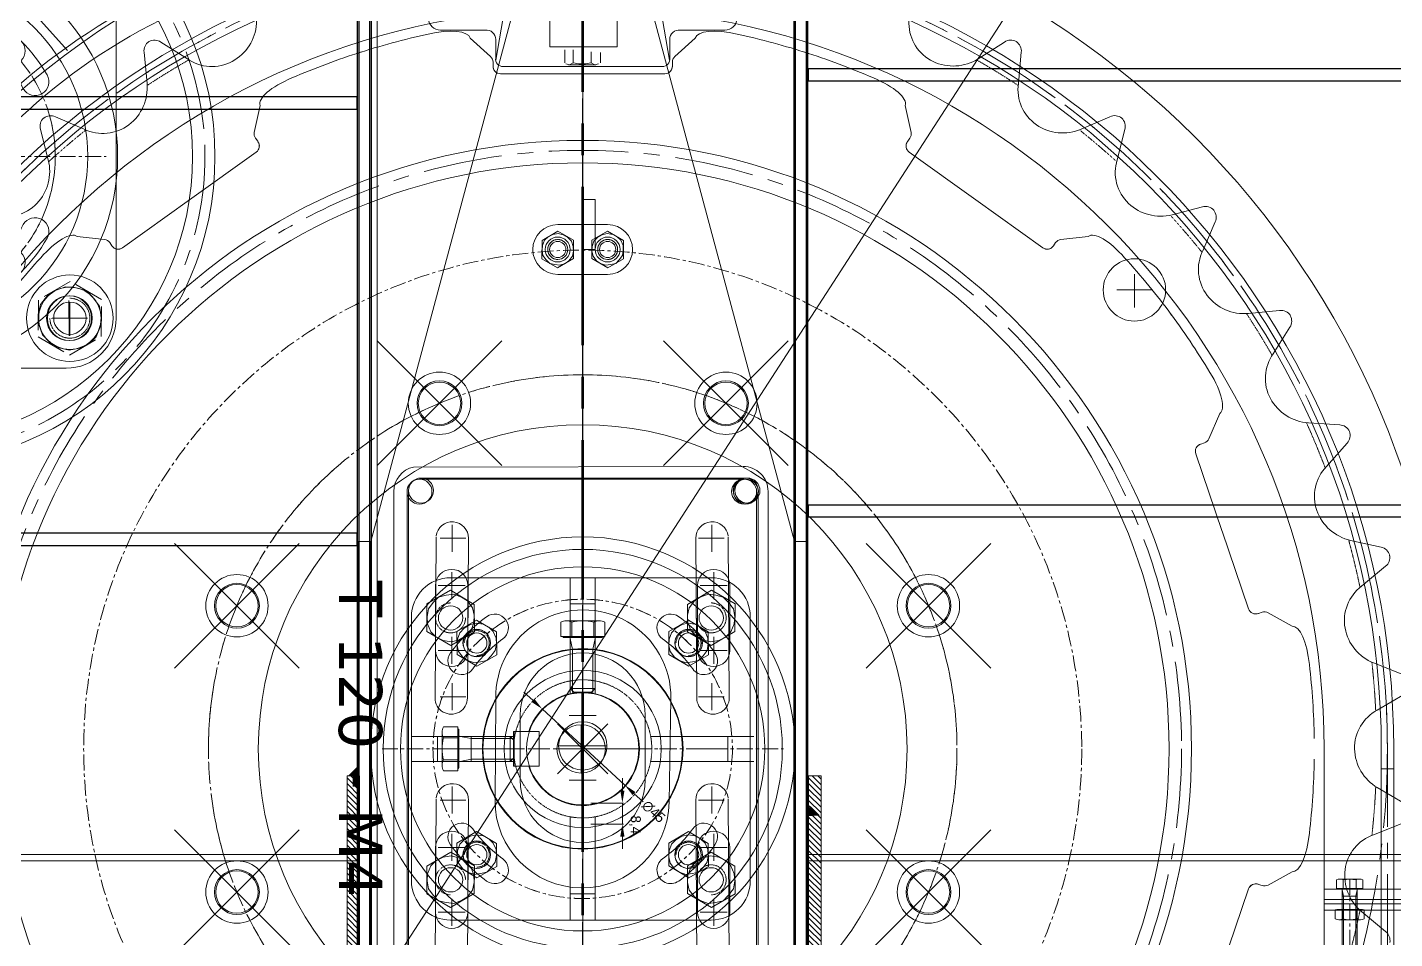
# Model space of a CAD drawing. Extents: x -3873 to 164127, y 7129 to 96529.
# Drawn here: x 83828 to 84376, y 63322 to 63687 of the extents above; entities that cross this region are included whole.
import ezdxf

# ---------------------------------------------------------------- set-up
doc = ezdxf.new("R2010")
doc.units = 0
doc.header["$PDMODE"] = 35
doc.header["$PDSIZE"] = 25
for name, pattern in [('ACAD_ISO02W100', [15, 12, -3]), ('CENTER', [50.8, 31.75, -6.35, 6.35, -6.35]), ('CENTRE', [50.8, 31.75, -6.35, 6.35, -6.35]), ('DASHED', [0.2068, 0.1655, -0.0413])]:
    doc.linetypes.add(name, pattern=pattern)
doc.layers.get('0').update_dxf_attribs({"linetype": 'CONTINUOUS'})
doc.layers.get('Defpoints').update_dxf_attribs({"linetype": 'CONTINUOUS'})
doc.layers.add('AM_5', color=3, linetype='CONTINUOUS', lineweight=25)
doc.layers.add('LAYOUT Kromeka', color=1, linetype='CONTINUOUS', lineweight=5)
doc.dimstyles.new('ISO-25$0', dxfattribs={"dimtxt": 2.498, "dimasz": 2.5, "dimexe": 1.25, "dimexo": 0.625, "dimtad": 1, "dimdec": 1, "dimtxsty": 'Standard', "dimcen": 2.5, "dimclrd": 252, "dimclre": 252, "dimclrt": 1, "dimadec": 0, "dimazin": 0, "dimtfac": 1, "dimtmove": 2, "dimatfit": 3, "dimfxl": 0, "dimarcsym": 0})
doc.dimstyles.new('ISO-25$3', dxfattribs={"dimtxt": 2.498, "dimasz": 2.5, "dimexe": 1.25, "dimexo": 0.625, "dimtad": 1, "dimdec": 1, "dimtxsty": 'Standard', "dimcen": 2.5, "dimclrd": 252, "dimclre": 252, "dimclrt": 1, "dimadec": 0, "dimazin": 0, "dimtfac": 1, "dimtmove": 2, "dimatfit": 3, "dimfxl": 0, "dimarcsym": 0})

# ---------------------------------------------------------------- blocks, each defined once
blk = doc.blocks.new('makara ust flansi-ust')
at = {"linetype": 'CENTRE', "ltscale": 0.2}
for p, q in [((0, -80.42), (0, 80.42)), ((80.42, 0), (-80.42, 0)), ((-58.14, 0), (58.13, 0))]:
    blk.add_line(p, q, dxfattribs=at)
at = {"linetype": 'Continuous', "ltscale": 0.2}
blk.add_lwpolyline([(-7.01, -21.59), (-7.01, -27.7), (6.99, -27.7), (6.99, -21.6)], dxfattribs=at)
for radius in [85, 73.01, 40]:
    blk.add_circle((0, 0), radius, dxfattribs=at)
at = {"linetype": 'CENTRE', "ltscale": 0.2}
blk.add_circle((0, 0), 60, dxfattribs=at)
for centre in [(-42.43, 42.43), (42.43, 42.43), (-42.43, -42.43), (42.43, -42.43)]:
    blk.add_circle(centre, 5.5)
at = {"linetype": 'Continuous', "ltscale": 0.2}
blk.add_arc((0, 0), 22.7, 287.9445, 252.0223, dxfattribs=at)
blk = doc.blocks.new('disli-M4-T60-ust')
at = {"linetype": 'Continuous', "ltscale": 0.2}
for p, q in [((-10.04, 10.04), (10.04, -10.04)), ((-10.04, -10.04), (10.04, 10.04))]:
    blk.add_line(p, q, dxfattribs=at)
for radius in [124, 115, 40.21]:
    blk.add_circle((0, 0), radius, dxfattribs=at)
at = {"linetype": 'CENTER'}
blk.add_circle((0, 0), 120, dxfattribs=at)
at = {"linetype": 'CENTRE'}
blk.add_circle((0, 0), 60, dxfattribs=at)
at = {"linetype": 'Continuous', "ltscale": 0.2}
for centre, radius, start, end in [((0, 0), 65.5, 120, 150), ((-30, 51.96), 5.5, 300, 120), ((30, 51.96), 5.5, 60, 240), ((0, 0), 65.5, 30, 60), ((0, 0), 54.5, 120, 150), ((0, 0), 54.5, 30, 60), ((-51.96, 30), 5.5, 150, 330), ((51.96, 30), 5.5, 210, 30), ((-51.96, -30), 5.5, 30, 210), ((0, 0), 54.5, 210, 240), ((0, 0), 54.5, 300, 330), ((51.96, -30), 5.5, 330, 150), ((0, 0), 65.5, 210, 240), ((0, 0), 65.5, 300, 330), ((-30, -51.96), 5.5, 240, 60), ((30, -51.96), 5.5, 120, 300)]:
    blk.add_arc(centre, radius, start, end, dxfattribs=at)
at = {"attachment_point": 1}
for s, insert, char_height in [('{\\fVerdana|b0|i0|c162|p34;hatve 12.566 mm}', (-18.05, -84.39), 3.0359), ('{\\fVerdana|b0|i0|c162|p34;dis ustu= 4 mm  dis dibi = 5 mm}', (-38.94, -89.95), 3.0359), ('{\\fVerdana|b0|i0|c162|p34; modul   M 4}', (-13.9, -95.03), 3.0359), ('{\\fVerdana|b0|i0|c162|p34;T 60 DIS CAP 240- 120}', (-36.17, -99.49), 4.2506)]:
    blk.add_mtext(s, dxfattribs=dict(at, insert=insert, char_height=char_height))
blk = doc.blocks.new('M16-ust')
at = {"linetype": 'ACAD_ISO02W100', "lineweight": 5}
for points in [[(-7.29, 12.59), (7.47, 12.74), (14.76, 0.1), (7.26, -12.6), (-7.48, -12.75), (-14.78, -0.11)], [(11.15, 6.47), (8.18, 9.28), (4.81, 11.83), (0.5, 12.55), (-3.24, 12.34), (-7.42, 10.57), (-10.26, 7.62), (-12.04, 4.03), (-12.79, -0.31), (-11.83, -4.28), (-9.63, -8.1), (-6.66, -10.94), (-2.53, -12.44), (1.47, -12.7), (5.45, -11.73), (9.08, -8.98), (11.12, -5.83), (12.63, -1.72), (12.14, 2.43)]]:
    blk.add_lwpolyline(points, close=True, dxfattribs=at)
at = {"ltscale": 0.5}
blk.add_circle((0, 0), 6.49, dxfattribs=at)
at = {"linetype": 'DASHED', "ltscale": 0.2}
blk.add_arc((0, 0), 8, 0, 270, dxfattribs=at)
blk = doc.blocks.new('disli-ara-takim-ust')
at = {"linetype": 'Continuous', "ltscale": 0.2}
for p, q in [((320, 157.23, 36.52), (320.09, 143.82, 36.52)), ((327.08, 150.91, 36.52), (313, 150.81, 36.52))]:
    blk.add_line(p, q, dxfattribs=at)
at = {"linetype": 'Continuous', "ltscale": 0.2, "elevation": 36.52}
blk.add_lwpolyline([(340.09, 17.34), (340.09, 149.74, 0.414214), (320.09, 169.74), (135.23, 169.74)], format="xyb", dxfattribs=at)
at = {"linetype": 'Continuous', "ltscale": 0.2}
for centre, radius in [((320.04, 151.2, 36.52), 17.35), ((320.04, 151.2, 36.52), 9), ((320.04, 150.86, 36.52), 9)]:
    blk.add_circle(centre, radius, dxfattribs=at)
at = {"linetype": 'Continuous'}
blk.add_blockref('disli-M4-T60-ust', (255.23, 85.35, 36.52), dxfattribs=at)
at = {"linetype": 'Continuous', "ltscale": 0.2}
blk.add_blockref('makara ust flansi-ust', (255.23, 85.35, 36.52), dxfattribs=at)
at = {"linetype": 'Continuous', "ltscale": 0.2, "xscale": -1}
blk.add_blockref('M16-ust', (320.04, 151.2, 36.52), dxfattribs=at)
blk = doc.blocks.new('kilavuz-sorting-ust')
at = {"lineweight": 9}
blk.add_lwpolyline([(197.08, -376.3), (242.56, -335.32)], dxfattribs=at)
at = {"linetype": 'Continuous'}
for centre, radius, start, end in [((-4.79, -520.94), 249.59, 17.5232, 87.9393), ((-4.85, -520.95), 239.66, 17.6126, 88.1679)]:
    blk.add_arc(centre, radius, start, end, dxfattribs=at)
blk = doc.blocks.new('ALT-profili-ust')
at = {"linetype": 'Continuous', "ltscale": 0.2}
for p, q in [((902, 9.45), (902, -9.96)), ((892.29, -0.25), (911.7, -0.25))]:
    blk.add_line(p, q, dxfattribs=at)
at = {"linetype": 'CENTRE', "ltscale": 2}
blk.add_line((-847.37, 0), (1061.83, 0), dxfattribs=at)
at = {"lineweight": 25}
for points in [[(-847.37, 90), (-847.37, 84.95), (1061.83, 84.95), (1061.83, 90)], [(-847.37, -84.95), (-847.37, -90), (1061.83, -90), (1061.83, -84.95)]]:
    blk.add_lwpolyline(points, close=True, dxfattribs=at)
at = {"linetype": 'Continuous', "ltscale": 0.2}
blk.add_lwpolyline([(793.85, -65.05), (793.85, 65.05, -0.414214), (798.85, 70.05), (1003.64, 70.05, -0.414214), (1008.64, 65.05), (1008.64, -65.05, -0.414214), (1003.64, -70.05), (798.85, -70.05, -0.414214), (793.85, -65.05)], format="xyb", dxfattribs=at)
for centre, radius in [((798.85, 65.77), 5), ((798.85, 65.05), 5), ((902, -0.25), 9.7), ((798.85, -65.05), 5)]:
    blk.add_circle(centre, radius, dxfattribs=at)
blk = doc.blocks.new('UST-profili-ust')
at = {"ltscale": 0.2}
h = blk.add_hatch(dxfattribs=at)
h.set_pattern_fill('ANSI31', color=256, scale=0.5, style=0)
h.set_pattern_definition([(45, (-11788.5476, -3987.8576), (-1.12253202, 1.12253202), [])])
h.paths.add_polyline_path([(912.84, 90.28), (1136.01, 90.28), (1136.01, 95.28), (912.84, 95.28)])
h = blk.add_hatch(dxfattribs=at)
h.set_pattern_fill('ANSI31', color=256, scale=0.5, style=0)
h.set_pattern_definition([(45, (-11788.5476, -4172.7827), (-1.12253202, 1.12253202), [])])
h.paths.add_polyline_path([(912.84, -94.65), (1136.01, -94.65), (1136.01, -89.65), (912.84, -89.65)])
at = {"linetype": 'Continuous', "ltscale": 0.2}
for p, q in [((900.8, 9.45), (900.8, -9.96)), ((891.09, -0.25), (910.5, -0.25))]:
    blk.add_line(p, q, dxfattribs=at)
at = {"linetype": 'CENTRE', "ltscale": 2}
blk.add_line((-847.37, 0), (1061.83, 0), dxfattribs=at)
at = {"linetype": 'Continuous', "ltscale": 0.2}
for points in [[(912.84, 90.28), (1136.01, 90.28), (1136.01, 95.28), (912.84, 95.28), (912.84, 90.28)], [(912.84, -94.65), (1136.01, -94.65), (1136.01, -89.65), (912.84, -89.65), (912.84, -94.65)]]:
    blk.add_lwpolyline(points, dxfattribs=at)
at = {"linetype": 'Continuous', "ltscale": 0.2, "elevation": -36.52}
blk.add_lwpolyline([(928.96, 90.36, 0, 6, 0), (926.59, 92.69, 0, 0, 0)], format="xyseb", dxfattribs=at)
at = {"lineweight": 25}
for points in [[(-847.37, 90), (-847.37, 84.95), (1061.83, 84.95), (1061.83, 90)], [(-847.37, -84.95), (-847.37, -90), (1061.83, -90), (1061.83, -84.95)]]:
    blk.add_lwpolyline(points, close=True, dxfattribs=at)
at = {"linetype": 'Continuous', "ltscale": 0.2}
for points, format in [([(793.4, -65.05), (793.4, 65.05, -0.414214), (798.4, 70.05), (1003.19, 70.05, -0.414214), (1008.19, 65.05), (1008.19, -65.05, -0.414214), (1003.19, -70.05), (798.4, -70.05, -0.414214), (793.4, -65.05)], "xyb"), ([(912.84, -89.64, 0, 6, 0), (910.46, -91.97, 0, 0, 0)], "xyseb")]:
    blk.add_lwpolyline(points, format=format, dxfattribs=at)
for centre, radius in [((798.4, 65.77), 5), ((798.4, 65.05), 5), ((900.8, -0.25), 9.7), ((798.4, -65.05), 5)]:
    blk.add_circle(centre, radius, dxfattribs=at)
blk = doc.blocks.new('mil-plakasi-ust')
at = {"linetype": 'Continuous', "ltscale": 0.2}
for p, q in [((-83.74, 14.31), (-83.74, 3.99)), ((-20.19, 14.31), (-20.19, 3.99)), ((21.26, 14.31), (21.26, 3.99)), ((84.81, 14.31), (84.81, 3.99)), ((-89.15, 9.4), (-78.32, 9.4)), ((-14.77, 9.4), (-25.61, 9.4)), ((15.85, 9.4), (26.68, 9.4)), ((90.23, 9.4), (79.39, 9.4)), ((-83.74, -99.57), (-83.74, -89.25)), ((-20.19, -99.57), (-20.19, -89.25)), ((21.26, -99.57), (21.26, -89.25)), ((84.81, -99.57), (84.81, -89.25)), ((-89.15, -94.67), (-78.32, -94.67)), ((-14.77, -94.67), (-25.61, -94.67)), ((15.85, -94.67), (26.68, -94.67)), ((90.23, -94.67), (79.39, -94.67))]:
    blk.add_line(p, q, dxfattribs=at)
for points in [[(-112.28, -110.2), (-112.5, 21.9, -0.415064), (-102.5, 31.9), (102.5, 31.9, -0.414213), (112.5, 21.9), (112.5, -108.1, -0.414214), (102.5, -118.1), (-102.5, -118.1, -0.353297)], [(-19.28, -77.27), (21.37, -77.54, 0.995491), (22.13, -7.73), (-19.36, -7.07, 1.016602)]]:
    blk.add_lwpolyline(points, format="xyb", close=True, dxfattribs=at)
for points in [[(-84.23, 15.9), (-19.7, 16.32, -1.00655), (-19.7, 3.33), (-83.74, 2.91, -0.939395), (-84.64, 15.89, -1.14101)], [(20.77, 15.9), (85.3, 16.32, -1.00655), (85.3, 3.33), (21.26, 2.91, -0.939395), (20.36, 15.89, -1.14101)], [(-84.23, -101.17), (-19.7, -101.59, 1.00655), (-19.7, -88.59), (-83.74, -88.17, 0.939395), (-84.64, -101.15, 1.14101)], [(20.77, -101.17), (85.3, -101.59, 1.00655), (85.3, -88.59), (21.26, -88.17, 0.939395), (20.36, -101.15, 1.14101)]]:
    blk.add_lwpolyline(points, format="xyb", dxfattribs=at)
blk = doc.blocks.new('sase-ust')
at = {"linetype": 'Continuous', "ltscale": 0.2}
for p, q in [((619.56, 214.57, 36.52), (619.56, 228.63, 36.52)), ((613.19, 221.59, 36.52), (626.6, 221.59, 36.52)), ((630.91, -198.04, 36.52), (630.91, -212.11, 36.52)), ((624.54, -205.07, 36.52), (637.95, -205.07, 36.52))]:
    blk.add_line(p, q, dxfattribs=at)
at = {"linetype": 'CENTRE', "ltscale": 2}
blk.add_line((-955.77, 0.42), (963.44, 0.42), dxfattribs=at)
at = {"lineweight": 25, "elevation": 36.52}
for points in [[(530.75, 521.74), (535.8, 521.74), (535.8, 90.92), (530.75, 90.92)], [(705.69, 521.74), (710.75, 521.74), (710.75, 90.92), (705.69, 90.92)]]:
    blk.add_lwpolyline(points, close=True, dxfattribs=at)
at = {"lineweight": 25}
for points in [[(542.09, -520.71), (547.15, -520.71), (547.15, -89.89), (542.09, -89.89)], [(717.04, -520.71), (722.09, -520.71), (722.09, -89.89), (717.04, -89.89)]]:
    blk.add_lwpolyline(points, close=True, dxfattribs=at)
at = {"linetype": 'Continuous', "ltscale": 0.2}
for centre in [(619.56, 221.59, 36.52), (630.91, -205.07, 36.52)]:
    blk.add_circle(centre, 12.5, dxfattribs=at)
at = {"linetype": 'Continuous'}
for name, p in [('UST-profili-ust', (-98.39, 0.72)), ('ALT-profili-ust', (-98.39, 0.11)), ('mil-plakasi-ust', (802.86, 42.86))]:
    blk.add_blockref(name, p, dxfattribs=at)
blk = doc.blocks.new('*D381')
at = {"color": 252, "linetype": 'Continuous', "lineweight": -2, "ltscale": 0.2, "transparency": 16777216}
for p, q in [((922.99, 3.67), (922.99, 16.77)), ((931.39, 3.67), (931.39, 16.77)), ((917.99, 16.27), (912.99, 16.27)), ((922.99, 16.27), (931.39, 16.27)), ((936.39, 16.27), (941.39, 16.27))]:
    blk.add_line(p, q, dxfattribs=at)
at = {"color": 252, "linetype": 'Continuous', "ltscale": 0.2, "transparency": 16777216}
for points in [[(917.99, 17.1), (917.99, 15.44), (922.99, 16.27)], [(936.39, 17.1), (936.39, 15.44), (931.39, 16.27)]]:
    blk.add_solid(points, dxfattribs=at)
at = {"layer": 'Defpoints', "color": 0, "linetype": 'Continuous', "ltscale": 0.2, "transparency": 16777216}
for p in [(931.39, 16.27), (922.99, 0.67), (931.39, 0.67)]:
    blk.add_point(p, dxfattribs=at)
at = {"color": 1, "linetype": 'Continuous', "ltscale": 0.2, "transparency": 16777216, "insert": (931.69, 21.27), "char_height": 4, "attachment_point": 5}
blk.add_mtext('8,4', dxfattribs=at)
blk = doc.blocks.new('*D382')
at = {"color": 252, "linetype": 'Continuous', "lineweight": -2, "ltscale": 0.2, "transparency": 16777216}
for p, q in [((922.54, 24.56), (919.15, 20.88)), ((885.23, -15.86), (915.75, 17.21)), ((881.84, -19.53), (878.45, -23.21))]:
    blk.add_line(p, q, dxfattribs=at)
at = {"color": 252, "linetype": 'Continuous', "ltscale": 0.2, "transparency": 16777216}
for points in [[(918.53, 21.45), (919.76, 20.32), (915.75, 17.21)], [(881.23, -18.97), (882.46, -20.1), (885.23, -15.86)]]:
    blk.add_solid(points, dxfattribs=at)
at = {"layer": 'Defpoints', "color": 0, "linetype": 'Continuous', "ltscale": 0.2, "transparency": 16777216}
for p in [(915.75, 17.21), (885.23, -15.86)]:
    blk.add_point(p, dxfattribs=at)
at = {"color": 1, "linetype": 'Continuous', "ltscale": 0.2, "transparency": 16777216, "insert": (926.41, 28.76), "char_height": 4, "attachment_point": 5, "rotation": 47.2948}
blk.add_mtext('∅45', dxfattribs=at)
blk = doc.blocks.new('*D379')
at = {"layer": 'AM_5', "color": 252, "lineweight": -2, "transparency": 16777216}
for p, q in [((580.88, 186.92), (585.08, 184.2)), ((1148.71, -180.14), (589.28, 181.49)), ((1152.91, -182.86), (1157.11, -185.57))]:
    blk.add_line(p, q, dxfattribs=at)
at = {"layer": 'AM_5', "color": 252, "transparency": 16777216}
for points in [[(585.53, 184.9), (584.63, 183.5), (589.28, 181.49)], [(1153.36, -182.16), (1152.46, -183.56), (1148.71, -180.14)]]:
    blk.add_solid(points, dxfattribs=at)
at = {"layer": 'Defpoints', "color": 0, "transparency": 16777216}
for p in [(589.28, 181.49), (1148.71, -180.14)]:
    blk.add_point(p, dxfattribs=at)
at = {"layer": 'AM_5', "color": 1, "transparency": 16777216, "insert": (572.92, 192.06), "char_height": 4, "attachment_point": 5, "rotation": 327.1204}
blk.add_mtext('∅666,1', dxfattribs=at)
blk = doc.blocks.new('kare yatak-ust')
for p, q in [((-5, 68.64), (-5, 27.25)), ((5, 68.64), (5, 27.25)), ((-68.64, 5), (-27.25, 5)), ((68.64, 5), (27.25, 5)), ((-68.64, -5), (-27.25, -5)), ((68.64, -5), (27.25, -5)), ((-5, -68.64), (-5, -27.25)), ((5, -68.64), (5, -27.25))]:
    blk.add_line(p, q)
at = {"linetype": 'CENTRE'}
for p, q in [((-0.01, -58.14), (-0.01, 58.14)), ((-58.14, 0), (58.13, 0))]:
    blk.add_line(p, q, dxfattribs=at)
at = {"ltscale": 0.5}
blk.add_lwpolyline([(52.93, 67.18), (-52.94, 67.18, 0.414214), (-68.64, 51.48), (-68.64, -52.94, 0.414214), (-52.94, -68.64), (52.93, -68.64, 0.414214), (68.63, -52.94), (68.63, 51.48, 0.414214)], format="xyb", close=True, dxfattribs=at)
at = {"linetype": 'ACAD_ISO02W100', "lineweight": 5}
for points in [[(-47.06, 60.94), (-58.12, 61.06), (-63.6, 51.58), (-57.96, 42.05), (-46.91, 41.95), (-41.44, 51.43)], [(-60.88, 56.36), (-58.66, 58.47), (-56.13, 60.38), (-52.9, 60.91), (-50.09, 60.76), (-46.96, 59.43), (-44.83, 57.22), (-43.49, 54.53), (-42.93, 51.27), (-43.65, 48.29), (-45.3, 45.43), (-47.53, 43.3), (-50.62, 42.17), (-53.62, 41.98), (-56.61, 42.71), (-59.33, 44.77), (-60.86, 47.13), (-62, 50.22), (-61.62, 53.33)], [(47.04, 60.94), (58.11, 61.06), (63.58, 51.58), (57.95, 42.05), (46.9, 41.95), (41.43, 51.43)], [(60.87, 56.36), (58.64, 58.47), (56.12, 60.38), (52.89, 60.91), (50.08, 60.76), (46.94, 59.43), (44.81, 57.22), (43.48, 54.53), (42.92, 51.27), (43.64, 48.29), (45.29, 45.43), (47.52, 43.3), (50.61, 42.17), (53.61, 41.98), (56.6, 42.71), (59.32, 44.77), (60.85, 47.13), (61.98, 50.22), (61.61, 53.33)], [(-47.06, -62.4), (-58.12, -62.52), (-63.6, -53.04), (-57.96, -43.51), (-46.91, -43.4), (-41.44, -52.88)], [(-60.88, -57.82), (-58.66, -59.92), (-56.13, -61.84), (-52.9, -62.37), (-50.09, -62.22), (-46.96, -60.89), (-44.83, -58.68), (-43.49, -55.98), (-42.93, -52.73), (-43.65, -49.75), (-45.3, -46.89), (-47.53, -44.76), (-50.62, -43.63), (-53.62, -43.44), (-56.61, -44.17), (-59.33, -46.23), (-60.86, -48.59), (-62, -51.67), (-61.62, -54.78)], [(47.04, -62.4), (58.11, -62.52), (63.58, -53.04), (57.95, -43.51), (46.9, -43.4), (41.43, -52.88)], [(60.87, -57.82), (58.64, -59.92), (56.12, -61.84), (52.89, -62.37), (50.08, -62.22), (46.94, -60.89), (44.81, -58.68), (43.48, -55.98), (42.92, -52.73), (43.64, -49.75), (45.29, -46.89), (47.52, -44.76), (50.61, -43.63), (53.61, -43.44), (56.6, -44.17), (59.32, -46.23), (60.85, -48.59), (61.98, -51.67), (61.61, -54.78)]]:
    blk.add_lwpolyline(points, close=True, dxfattribs=at)
at = {"ltscale": 0.5}
for points in [[(5, 58.14), (-5, 58.14)], [(-58.14, 5), (-58.14, -5)], [(58.14, -5), (58.14, 5)], [(-5, -58.14), (5, -58.14)]]:
    blk.add_lwpolyline(points, dxfattribs=at)
for centre, radius in [((-52.52, 51.5), 4.87), ((52.51, 51.5), 4.87), ((0, 0), 31.5), ((0, 0), 22.5), ((-52.52, -52.96), 4.87), ((52.51, -52.96), 4.87)]:
    blk.add_circle(centre, radius, dxfattribs=at)
at = {"linetype": 'DASHED', "ltscale": 0.5}
blk.add_circle((0, 0), 27.7, dxfattribs=at)
at = {"linetype": 'DASHED', "ltscale": 0.2}
for centre, start, end in [((-52.52, 51.5), 270, 180), ((52.51, 51.5), 0, 270), ((-52.52, -52.96), 180, 90), ((52.51, -52.96), 90, 0)]:
    blk.add_arc(centre, 6, start, end, dxfattribs=at)
blk = doc.blocks.new('M16x35')
for p, q in [((-14.01, 35.53), (-14.01, 44.69)), ((-10.51, 45.62), (10.51, 45.62)), ((-7.01, 35.53), (-7.01, 44.69)), ((-7.01, 44.69), (-7.01, 35.53)), ((7.01, 35.53), (7.01, 44.69)), ((7.01, 44.69), (7.01, 35.53)), ((14.01, 44.69), (14.01, 35.53)), ((14.01, 35.53), (-14.01, 35.53)), ((12.13, 35), (-12.13, 35)), ((14.01, 35.53), (12.67, 35.53)), ((-7.97, 34.2), (-6.54, 27.23)), ((-7.97, 34.2), (-6.54, 27.23)), ((-7.97, 34.2), (-7.97, 7.01)), ((7.97, 27.23), (-7.97, 27.23)), ((-6.54, 27.23), (-6.54, 7.01)), ((-6.54, 27.23), (-6.54, 6.21)), ((7.97, 34.2), (6.54, 27.23)), ((7.97, 34.2), (6.54, 27.23)), ((6.54, 27.23), (6.54, 7.01)), ((6.54, 27.23), (6.54, 6.21)), ((7.97, 34.2), (7.97, 7.01)), ((-7.97, 6.21), (-7.97, 2.32)), ((-7.97, 2.32), (-7.97, 6.21)), ((-5.64, 0), (-7.97, 2.32)), ((-7.97, 2.32), (7.97, 2.32)), ((-6.54, 6.21), (-6.54, 0.9)), ((5.64, 0), (-5.64, 0)), ((7.97, 2.32), (5.64, 0)), ((6.54, 6.21), (6.54, 0.9)), ((7.97, 6.21), (7.97, 2.32))]:
    blk.add_line(p, q)
at = {"linetype": 'CENTRE', "ltscale": 0.2}
blk.add_line((0, 45.62), (0, 0), dxfattribs=at)
for centre, radius, start, end in [((-10.51, 38.62), 7.01, 60.00024, 119.99976), ((0, 19.01), 26.62, 74.73868, 105.26132), ((10.51, 38.62), 7.01, 60.00024, 119.99976), ((-12.13, 35.53), 0.531, 179.99828, 270.00601), ((-8.77, 34.2), 0.797, 0.00172, 89.99828), ((8.77, 34.2), 0.797, 90.00172, 179.99828), ((12.13, 35.53), 0.531, 270.02579, 359.97564)]:
    blk.add_arc(centre, radius, start, end)
at = {"flags": 9}
blk.add_attdef('COPYRIGHT', (0, 35), '', height=0.000000000133, dxfattribs=at)
blk = doc.blocks.new('makara alt flansi-ust')
at = {"linetype": 'CENTRE', "ltscale": 0.2}
blk.add_line((-18.08, 0), (-44.81, 0), dxfattribs=at)
blk.add_line((-18.08, 0), (-44.81, 0), dxfattribs=at)
at = {"linetype": 'DASHED', "ltscale": 0.2}
for points in [[(-39.79, 4.12), (-22.33, 4.12)], [(-39.69, 5.01), (-22.15, 5.01)], [(-39.79, -4.12), (-22.33, -4.12)], [(-39.69, -5.01), (-22.15, -5.01)], [(-5.01, -39.69), (-5.01, -27.4)], [(-4.12, -39.79), (-4.12, -27.4)], [(4.12, -39.79), (4.12, -27.4)], [(5.01, -39.69), (5.01, -27.4)]]:
    blk.add_lwpolyline(points, dxfattribs=at)
at = {"linetype": 'Continuous', "ltscale": 0.2}
blk.add_lwpolyline([(-7.01, -27.4), (-7.01, -17.4), (6.99, -17.4), (6.99, -27.4)], close=True, dxfattribs=at)
for radius in [80, 40.01]:
    blk.add_circle((0, 0), radius, dxfattribs=at)
at = {"linetype": 'CENTRE', "ltscale": 0.2}
blk.add_circle((0, 0), 60.01, dxfattribs=at)
for centre in [(-42.43, 42.43), (42.43, 42.43), (-42.43, -42.43), (42.43, -42.43)]:
    blk.add_circle(centre, 5.5)
at = {"linetype": 'Continuous', "ltscale": 0.2}
blk.add_arc((0, 0), 22.6, 288.0266, 251.94, dxfattribs=at)
blk = doc.blocks.new('M10-ust')
at = {"linetype": 'ACAD_ISO02W100', "lineweight": 5}
for points in [[(-4.55, 7.87), (4.67, 7.96), (9.23, 0.06), (4.53, -7.88), (-4.68, -7.97), (-9.24, -0.07)], [(6.97, 4.04), (5.11, 5.8), (3.01, 7.39), (0.31, 7.84), (-2.02, 7.71), (-4.64, 6.61), (-6.41, 4.76), (-7.53, 2.52), (-8, -0.2), (-7.39, -2.68), (-6.02, -5.06), (-4.16, -6.84), (-1.58, -7.78), (0.92, -7.94), (3.41, -7.33), (5.67, -5.62), (6.95, -3.64), (7.9, -1.07), (7.58, 1.52)]]:
    blk.add_lwpolyline(points, close=True, dxfattribs=at)
at = {"ltscale": 0.5}
blk.add_circle((0, 0), 4.06, dxfattribs=at)
at = {"linetype": 'DASHED', "ltscale": 0.2}
blk.add_arc((0, 0), 5, 0, 270, dxfattribs=at)
blk = doc.blocks.new('M6x35')
for p, q in [((-5.25, 35.2), (-5.25, 38.63)), ((-3.94, 38.98), (3.94, 38.98)), ((-2.63, 35.2), (-2.63, 38.63)), ((-2.63, 38.63), (-2.63, 35.2)), ((2.63, 35.2), (2.63, 38.63)), ((2.63, 38.63), (2.63, 35.2)), ((5.25, 38.63), (5.25, 35.2)), ((5.25, 35.2), (-5.25, 35.2)), ((4.55, 35), (-4.55, 35)), ((-2.99, 34.7), (-2.45, 32.09)), ((-2.99, 34.7), (-2.45, 32.09)), ((-2.99, 34.7), (-2.99, 2.63)), ((2.99, 34.7), (2.45, 32.09)), ((2.99, 34.7), (2.45, 32.09)), ((2.99, 34.7), (2.99, 2.63)), ((5.25, 35.2), (4.75, 35.2)), ((2.99, 32.09), (-2.99, 32.09)), ((-2.45, 32.09), (-2.45, 2.63)), ((-2.45, 32.09), (-2.45, 2.33)), ((2.45, 32.09), (2.45, 2.63)), ((2.45, 32.09), (2.45, 2.33)), ((-2.99, 2.33), (-2.99, 0.87)), ((-2.99, 0.87), (-2.99, 2.33)), ((-2.12, 0), (-2.99, 0.87)), ((-2.99, 0.87), (2.99, 0.87)), ((-2.45, 2.33), (-2.45, 0.34)), ((2.12, 0), (-2.12, 0)), ((2.99, 0.87), (2.12, 0)), ((2.45, 2.33), (2.45, 0.34)), ((2.99, 2.33), (2.99, 0.87))]:
    blk.add_line(p, q)
at = {"linetype": 'CENTRE', "ltscale": 0.2}
blk.add_line((0, 38.98), (0, 0), dxfattribs=at)
for centre, radius, start, end in [((-3.94, 36.36), 2.63, 60.0002, 119.9998), ((0, 29), 9.98, 74.7387, 105.2613), ((3.94, 36.36), 2.63, 60.0002, 119.9998), ((-4.55, 35.2), 0.199, 179.9983, 270.006), ((-3.29, 34.7), 0.299, 0.0017, 89.9983), ((3.29, 34.7), 0.299, 90.0017, 179.9983), ((4.55, 35.2), 0.199, 270.0258, 359.9756)]:
    blk.add_arc(centre, radius, start, end)
at = {"flags": 9}
blk.add_attdef('COPYRIGHT', (0, 35), '', height=4.980392107058825e-11, dxfattribs=at)
blk = doc.blocks.new('M6')
for p, q in [((-5.01, 0), (5.01, 0)), ((-5.78, -0.15), (-5.16, -0.15)), ((-5.78, -0.15), (5.78, -0.15)), ((-5.78, -3.8), (-5.78, -0.15)), ((4.34, -4.18), (-4.34, -4.18)), ((-2.89, -0.15), (-2.89, -3.8)), ((-2.89, -3.8), (-2.89, -0.15)), ((2.89, -0.15), (2.89, -3.8)), ((2.89, -3.8), (2.89, -0.15)), ((5.78, -0.15), (5.78, -3.8))]:
    blk.add_line(p, q)
for centre, radius, start, end in [((-4.34, -1.29), 2.89, 240.0015, 299.9985), ((-5.01, -0.15), 0.149, 90.0266, 179.9734), ((0, 6.8), 10.98, 254.7391, 285.2609), ((4.34, -1.29), 2.89, 240.0015, 299.9985), ((5.01, -0.15), 0.149, 359.9841, 89.9987)]:
    blk.add_arc(centre, radius, start, end)
at = {"flags": 9}
blk.add_attdef('COPYRIGHT', (0, 0), '', height=0.000000000149, rotation=180, dxfattribs=at)
blk = doc.blocks.new('kose-645-kasnak-ust')
for p, q in [((44.97, 347.58), (44.97, 90.15)), ((62.22, 297.64), (62.22, 347.58)), ((-0.42, 325.57), (232.48, 325.57)), ((-0.42, 320.49), (232.48, 320.49)), ((-0.42, 297.64), (232.48, 297.64)), ((152.34, 90.15), (-83.24, 90.15)), ((-83.24, 90.15), (-83.24, 85.07)), ((-83.24, 90.15), (-83.24, 85.07)), ((-83.24, -85.07), (-83.24, -90.15)), ((-83.24, -85.07), (-83.24, -90.15)), ((152.34, -90.15), (-83.24, -90.15)), ((44.97, -347.58), (44.97, -90.15))]:
    blk.add_line(p, q)
at = {"linetype": 'CENTRE'}
blk.add_line((-0.42, 323.03), (232.48, 323.03), dxfattribs=at)
at = {"linetype": 'DASHED'}
for p, q in [((152.34, 85.07), (-83.24, 85.07)), ((152.34, -85.07), (-83.24, -85.07))]:
    blk.add_line(p, q, dxfattribs=at)
at = {"linetype": 'Continuous', "ltscale": 0.2}
for p, q in [((-65.6, 58.01), (-65.6, 47.16)), ((-39.57, 58.01), (-39.57, 47.16)), ((39.57, 58.01), (39.57, 47.16)), ((65.6, 58.01), (65.6, 47.16)), ((-71.03, 52.59), (-60.18, 52.59)), ((-45, 52.59), (-34.15, 52.59)), ((34.15, 52.59), (45, 52.59)), ((60.18, 52.59), (71.03, 52.59)), ((-18.89, 0), (-8.04, 0)), ((-13.47, 5.42), (-13.47, -5.42)), ((7.14, 0), (17.99, 0)), ((12.57, 5.42), (12.57, -5.42)), ((-65.6, -47.16), (-65.6, -58.01)), ((-39.57, -47.16), (-39.57, -58.01)), ((39.57, -47.16), (39.57, -58.01)), ((65.6, -47.16), (65.6, -58.01)), ((-71.03, -52.59), (-60.18, -52.59)), ((-45, -52.59), (-34.15, -52.59)), ((34.15, -52.59), (45, -52.59)), ((60.18, -52.59), (71.03, -52.59))]:
    blk.add_line(p, q, dxfattribs=at)
for points in [[(42.43, 347.58), (82.22, 347.58), (82.22, 90.15), (42.43, 90.15)], [(56.29, 347.58), (56.29, 297.64), (60.53, 297.64), (60.53, 347.58)], [(60.53, 347.58), (60.53, 297.64), (64.76, 297.64), (64.76, 347.58)], [(56.29, 325.57), (56.29, 320.49), (8.04, 320.49), (8.04, 325.57)], [(42.43, -347.58), (82.22, -347.58), (82.22, -90.15), (42.43, -90.15)]]:
    blk.add_lwpolyline(points, close=True)
blk.add_lwpolyline([(-83.24, 85.07), (-325.88, 20.03), (-320.82, 20.03), (-320.82, -20.25), (-325.88, -20.03), (-325.88, 20.03), (-325.88, -20.03), (-83.24, -85.07)], dxfattribs=at)
for points in [[(-65.6, 59.09), (-39.57, 59.09, -1), (-39.57, 46.08), (-65.6, 46.08, -1), (-65.6, 59.09)], [(39.57, 59.09), (65.6, 59.09, -1), (65.6, 46.08), (39.57, 46.08, -1), (39.57, 59.09)], [(-13.47, 25.04), (12.57, 25.04, -1), (12.57, -25.04), (-13.47, -25.04, -1), (-13.47, 25.04)], [(-65.6, -46.08), (-39.57, -46.08, -1), (-39.57, -59.09), (-65.6, -59.09, -1), (-65.6, -46.08)], [(39.57, -46.08), (65.6, -46.08, -1), (65.6, -59.09), (39.57, -59.09, -1), (39.57, -46.08)]]:
    blk.add_lwpolyline(points, format="xyb", dxfattribs=at)
for radius in [347.58, 325.57, 320.59, 297.64]:
    blk.add_arc((0, 0), radius, 90, 270, dxfattribs=at)
at = {"linetype": 'CENTRE'}
blk.add_arc((0, 0), 323.03, 90, 270, dxfattribs=at)
at = {"rotation": 90}
for name, p in [('M6x35', (91.29, 307.9)), ('M6', (64.45, 307.9))]:
    blk.add_blockref(name, p, dxfattribs=at)
blk = doc.blocks.new('ek parcasi-ust')
at = {"linetype": 'Continuous', "ltscale": 0.2}
blk.add_lwpolyline([(-10, 0), (-10, 20, -1), (10, 20), (10, 0, -1), (-10, 0)], format="xyb", dxfattribs=at)
for centre in [(0, 20), (0, 0)]:
    blk.add_circle(centre, 5, dxfattribs=at)
blk = doc.blocks.new('makara-645-ust')
at = {"linetype": 'Continuous', "ltscale": 0.2}
for p, q in [((-40.21, 0), (-309.36, 0)), ((40.21, 0), (309.36, 0))]:
    blk.add_line(p, q, dxfattribs=at)
at = {"linetype": 'CENTRE', "ltscale": 0.2}
blk.add_line((-260.63, 0), (260.63, 0), dxfattribs=at)
at = {"linetype": 'Continuous', "ltscale": 0.2}
for points in [[(-26.1, 331.64, 0.279028), (-29.82, 328.68), (-34.46, 316.99, -0.25872), (-48.39, 305.55, -0.284118), (-65.18, 312.12), (-73.2, 321.81, 0.273168), (-77.64, 323.41, 0.313558)], [(26.1, 331.64, 0.279028), (21.96, 329.3), (15.55, 318.47, -0.25872), (0, 309.36, -0.284118), (-15.55, 318.47), (-21.96, 329.3, 0.273168), (-26.09, 331.58, 0.313558)], [(77.66, 323.48, 0.279028), (73.2, 321.81), (65.18, 312.12, -0.25872), (48.4, 305.55, -0.284118), (34.46, 316.99), (29.82, 328.68, 0.273168), (26.1, 331.58, 0.313558)], [(-77.66, 323.48, 0.279028), (-80.87, 319.97), (-83.62, 307.69, -0.25872), (-95.6, 294.22, -0.284118), (-113.2, 298.08), (-122.64, 306.4, 0.273168), (-127.28, 307.28, 0.313558)], [(-127.31, 307.35, 0.279028), (-129.93, 303.38), (-130.73, 290.82, -0.25872), (-140.45, 275.64, -0.284118), (-158.44, 276.7), (-169.07, 283.44, 0.273168), (-173.78, 283.59, 0.313558)], [(-173.82, 283.65, 0.279028), (-175.79, 279.32), (-174.61, 266.79, -0.25872), (-181.84, 250.28, -0.284118), (-199.77, 248.51), (-211.32, 253.5, 0.273168), (-216.01, 252.91, 0.313558)], [(-216.05, 252.96, 0.279028), (-217.32, 248.38), (-214.2, 236.19, -0.25872), (-218.75, 218.75, -0.284118), (-236.19, 214.2), (-248.38, 217.32, 0.273168), (-252.91, 216.01, 0.313558)], [(-252.96, 216.05, 0.279028), (-253.5, 211.32), (-248.51, 199.78, -0.25872), (-250.28, 181.84, -0.284118), (-266.79, 174.61), (-279.32, 175.79, 0.273168), (-283.59, 173.78, 0.313558)], [(-283.65, 173.82, 0.279028), (-283.44, 169.07), (-276.7, 158.44, -0.25872), (-275.64, 140.45, -0.284118), (-290.82, 130.73), (-303.38, 129.93, 0.273168), (-307.28, 127.28, 0.313558)], [(-307.35, -127.31, 0.279028), (-303.38, -129.93), (-290.82, -130.73, -0.25872), (-275.64, -140.45, -0.284118), (-276.7, -158.44), (-283.44, -169.07, 0.273168), (-283.59, -173.78, 0.313558)], [(-283.65, -173.82, 0.279028), (-279.32, -175.79), (-266.79, -174.61, -0.25872), (-250.28, -181.84, -0.284118), (-248.51, -199.77), (-253.5, -211.32, 0.273168), (-252.91, -216.01, 0.313558)], [(-252.96, -216.05, 0.279028), (-248.38, -217.32), (-236.19, -214.2, -0.25872), (-218.75, -218.75, -0.284118), (-214.2, -236.19), (-217.32, -248.38, 0.273168), (-216.01, -252.91, 0.313558)]]:
    blk.add_lwpolyline(points, format="xyb", dxfattribs=at)
at = {"linetype": 'CENTRE'}
blk.add_circle((0, 0), 322.5, dxfattribs=at)
at = {"linetype": 'CENTRE', "ltscale": 0.2}
for radius in [200, 150, 60]:
    blk.add_circle((0, 0), radius, dxfattribs=at)
at = {"linetype": 'Continuous', "ltscale": 0.2}
for centre, radius in [((-57.4, 138.58), 9), ((57.4, 138.58), 9), ((-138.58, 57.4), 9), ((0, 0), 40.21), ((-200.25, 10), 4), ((-200.25, -10), 4), ((-138.58, -57.4), 9), ((-57.4, -138.58), 9), ((57.4, -138.58), 9)]:
    blk.add_circle(centre, radius, dxfattribs=at)
at = {"linetype": 'DASHED', "ltscale": 0.2}
for start, end in [(94.5, 96.271), (92.7362, 94.5), (85.5, 87.271), (83.7362, 85.5), (103.5, 105.271), (101.7362, 103.5), (76.5, 78.271), (74.7362, 76.5), (110.7362, 112.5), (112.5, 114.271), (119.7362, 121.5), (121.5, 123.271), (128.7362, 130.5), (130.5, 132.271), (137.7362, 139.5), (139.5, 141.271), (146.7362, 148.5), (148.5, 150.271), (209.7362, 211.5), (211.5, 213.271), (218.7362, 220.5), (220.5, 222.271)]:
    blk.add_arc((0, 0), 318.19, start, end, dxfattribs=at)
at = {"linetype": 'Continuous', "ltscale": 0.2}
for centre, radius, start, end in [((0, 0), 65.5, 126, 144), ((-35.27, 48.54), 5.5, 306, 126), ((35.27, 48.54), 5.5, 54, 234), ((0, 0), 65.5, 36, 54), ((0, 0), 54.5, 126, 144), ((0, 0), 54.5, 36, 54), ((-48.54, 35.27), 5.5, 144, 324), ((48.54, 35.27), 5.5, 216, 36), ((48.54, 35.27), 5.5, 213.5746, 218.4254), ((-48.54, -35.27), 5.5, 36, 216), ((0, 0), 54.5, 216, 234), ((0, 0), 54.5, 306, 324), ((48.54, -35.27), 5.5, 324, 144), ((0, 0), 65.5, 216, 234), ((0, 0), 65.5, 306, 324), ((-35.27, -48.54), 5.5, 234, 54), ((35.27, -48.54), 5.5, 126, 306)]:
    blk.add_arc(centre, radius, start, end, dxfattribs=at)
for p in [(-57.4, 138.58), (57.4, 138.58), (-138.58, 57.4), (-138.58, -57.4), (-57.4, -138.58), (57.4, -138.58)]:
    blk.add_point(p, dxfattribs=at)
at = {"linetype": 'Continuous', "ltscale": 0.2, "xscale": -1}
blk.add_blockref('ek parcasi-ust', (-200.25, -10), dxfattribs=at)
at = {"linetype": 'Continuous', "ltscale": 0.2, "xscale": 0.8, "yscale": 0.8, "zscale": 0.8}
blk.add_blockref('M10-ust', (-200.25, 10), dxfattribs=at)
at = {"linetype": 'Continuous', "ltscale": 0.2, "xscale": -0.8, "yscale": 0.8, "zscale": 0.8, "rotation": 180}
blk.add_blockref('M10-ust', (-200.25, -10), dxfattribs=at)
blk = doc.blocks.new('645-8aski-MONTAJ-ust')
for name, xscale, yscale, zscale in [('kose-645-kasnak-ust', 0.9983532317799999, 0.9983532317799999, 0.9983532317799999), ('kare yatak-ust', 1.000002720803359, 1.000002720803359, 1.000002720803359)]:
    blk.add_blockref(name, (0, 0), dxfattribs=dict(xscale=xscale, yscale=yscale, zscale=zscale))
at = {"linetype": 'Continuous', "ltscale": 0.2}
for name in ['makara-645-ust', 'makara ust flansi-ust', 'makara alt flansi-ust']:
    blk.add_blockref(name, (0, 0), dxfattribs=at)
at = {"linetype": 'Continuous', "ltscale": 0.5}
for p in [(-42.43, 42.43), (42.43, 42.43), (-42.43, -42.43), (42.43, -42.43)]:
    blk.add_blockref('M10-ust', p, dxfattribs=at)
at = {"zscale": 0.6289325288070813}
for p, xscale, yscale, rotation in [((-22.7, 0), -0.6289325288070816, 0.6289325288070816, 90), ((0, -27.63), -0.6289325288070813, 0.6289325288070813, 179.9999999999998)]:
    blk.add_blockref('M16x35', p, dxfattribs=dict(at, xscale=xscale, yscale=yscale, rotation=rotation))
blk = doc.blocks.new('aski yuva disi')
at = {"linetype": 'Continuous'}
blk.add_lwpolyline([(39.86, 197.63), (48.02, 205.03)], dxfattribs=at)
blk.add_lwpolyline([(2.94, 190.74), (35.87, 190.74, 0.43185), (38.87, 193.93), (38.87, 195.41)], format="xyb", dxfattribs=at)
at = {"linetype": 'Continuous', "ltscale": 0.2}
blk.add_arc((2.94, -79.99), 293.2, 72, 77.8077, dxfattribs=at)
at = {"linetype": 'Continuous'}
for centre, start, end in [((41.87, 195.41), 132.1574, 180), ((35.87, 193.74), 270, 0)]:
    blk.add_arc(centre, 3, start, end, dxfattribs=at)
blk.add_ellipse((67.01, 199.27), major_axis=(18.99, -5.76), ratio=0.329214, start_param=1.78322, end_param=3.141593, dxfattribs=at)
blk = doc.blocks.new('sorting 10 aski destek-ust')
at = {"linetype": 'Continuous', "ltscale": 0.2}
for points in [[(-130, -0.06), (-200.27, -0.06), (-200.27, 4.94), (-220.27, 4.94), (-220.27, -0.06), (-270.73, 0.07)], [(130, 0), (200.27, 0), (200.27, -5), (220.27, -5), (220.27, 0), (270.73, 0)]]:
    blk.add_lwpolyline(points, dxfattribs=at)
for centre in [(-57.4, 138.58), (57.4, 138.58), (-138.58, 57.4), (138.58, 57.4)]:
    blk.add_circle(centre, 8.5, dxfattribs=at)
at = {"linetype": 'CENTRE'}
blk.add_arc((0, 0), 150, 0, 180, dxfattribs=at)
at = {"linetype": 'Continuous'}
blk.add_arc((0, 0), 130, 0, 180, dxfattribs=at)
for p, rotation in [((-28.58, 74.77), 18.81682549355363), ((-66.74, 44.18), 54.39448852994946), ((63.32, 48.96), 305.605511470376), ((-79.99, -2.94), 90)]:
    blk.add_blockref('aski yuva disi', p, dxfattribs=dict(at, rotation=rotation))
at = {"linetype": 'Continuous', "xscale": -1}
for p, rotation in [((28.58, 74.77), 341.1831745064463), ((-22.98, 76.67), 18.78897705957347), ((66.74, 44.18), 305.6055114700505), ((-63.32, 48.96), 54.39448852962404), ((79.99, -2.94), 270)]:
    blk.add_blockref('aski yuva disi', p, dxfattribs=dict(at, rotation=rotation))
blk = doc.blocks.new('disli-M4-T120-MONTAJ-ust')
at = {"linetype": 'Continuous', "ltscale": 0.2}
for p, q in [((-10.04, 10.04), (10.04, -10.04)), ((-10.04, -10.04), (10.04, 10.04))]:
    blk.add_line(p, q, dxfattribs=at)
at = {"linetype": 'Continuous'}
for radius in [244, 235]:
    blk.add_circle((0, 0), radius, dxfattribs=at)
at = {"linetype": 'CENTER'}
blk.add_circle((0, 0), 240, dxfattribs=at)
at = {"linetype": 'CENTRE', "ltscale": 0.2}
blk.add_circle((0, 0), 60, dxfattribs=at)
for centre in [(-42.5, 42.5), (42.5, 42.5), (-42.5, -42.5), (42.5, -42.5)]:
    blk.add_circle(centre, 5.5)
at = {"linetype": 'Continuous', "ltscale": 0.2}
for centre, radius in [((-42.43, 42.43), 5.5), ((42.43, 42.43), 5.5), ((0, 0), 40.1), ((-42.43, -42.43), 5.5), ((42.43, -42.43), 5.5)]:
    blk.add_circle(centre, radius, dxfattribs=at)
at = {"insert": (-67.36, -80.35, -51.12), "char_height": 17.3494, "attachment_point": 1}
blk.add_mtext('{\\fVerdana|b0|i0|c162|p34;T 120 - M4}', dxfattribs=at)
blk = doc.blocks.new('trolly-MEYN-KS-1-ust')
at = {"linetype": 'ACAD_ISO02W100'}
for p, q in [((0, 50.06), (0, -0.08)), ((-43.86, 0.39), (-48.38, -48.77)), ((44.66, 4.13), (48.42, -42.76)), ((0, -59.75), (0, -9.61))]:
    blk.add_line(p, q, dxfattribs=at)
for p, q in [((-34.83, 44.3), (-26.92, -1.6)), ((0, 46.9), (-31.91, 46.9)), ((-7.12, 41.32), (-7.12, 45.46)), ((-4.86, 46.19), (-6.36, 45.81)), ((-5.23, 46.19), (5.65, 46.19)), ((-3.37, 45.46), (-4.86, 46.19)), ((-3.37, 45.46), (-1.13, 45.81)), ((-3.37, 45.46), (-3.37, 40.94)), ((-1.13, 45.81), (1.5, 45.81)), ((0, 46.9), (31.91, 46.9)), ((1.5, 45.81), (3.77, 45.46)), ((3.77, 45.46), (5.27, 46.19)), ((3.77, 45.46), (3.77, 40.2)), ((5.27, 46.19), (6.76, 45.81)), ((7.14, 45.46), (7.14, 40.2)), ((34.83, 44.3), (26.92, -1.6)), ((-34.87, 43.53), (-34.87, 36.02)), ((-13.83, 39.05), (-13.83, 26.29)), ((-13.83, 39.05), (13.17, 39.05)), ((13.16, 26.29), (13.16, 39.05)), ((34.87, 43.53), (34.87, 36.02)), ((-61.89, 27.8), (-69.74, -22.1)), ((-61.85, 27.8), (-69.74, -22.1)), ((-39.01, 32.29), (-57, 32.31)), ((39.01, 32.29), (57, 32.31)), ((61.85, 27.8), (69.74, -22.1)), ((61.89, 27.8), (69.74, -22.1)), ((-13.83, 26.29), (13.17, 26.29)), ((-10.13, 20.26), (-10.13, 26.28)), ((-10.12, 20.32), (-10.12, 26.31)), ((10.5, 20.26), (10.5, 26.28)), ((10.52, 20.32), (10.52, 26.31)), ((-40.02, 20.75), (-36.83, 16.49)), ((-36.83, 16.49), (-36.45, 15.37)), ((-24.77, 16.89), (-24.39, 18.03)), ((-24.77, 16.89), (-24.77, 7.14)), ((-23.64, 18.03), (24.01, 18.03)), ((-18.77, 18.03), (-18.02, 19.52)), ((18.38, 19.53), (-18.02, 19.53)), ((14.26, 20.26), (-13.88, 20.26)), ((19.13, 18.03), (18.38, 19.52)), ((24.01, 18.03), (24.74, 16.89)), ((24.74, 16.89), (24.74, 7.14)), ((36.83, 16.49), (36.45, 15.37)), ((40.02, 20.75), (36.83, 16.49)), ((-58.57, -23.25), (-55.59, 15.37)), ((-57.73, -21.71), (-50.24, 12.04)), ((-41.25, 12.03), (-33.35, -23.23)), ((-36.45, 15.37), (-33.43, -17.63)), ((41.25, 12.03), (33.35, -23.23)), ((36.45, 15.37), (33.43, -17.63)), ((57.73, -21.71), (50.24, 12.04)), ((58.57, -23.25), (55.59, 15.37)), ((-24.39, 5.65), (-24.77, 7.14)), ((-24.01, 4.49), (-24.39, 5.65)), ((24.74, 5.65), (24.01, 4.51)), ((24.74, 7.14), (24.74, 5.65)), ((-22.89, 3.77), (-24.01, 4.49)), ((-20.63, 3), (-22.89, 3.77)), ((-20.63, 3), (21.01, 3)), ((0, 0), (-15.75, 0)), ((-15.75, 0), (-15.75, -2.59)), ((0, 0), (15.75, 0)), ((15.75, 0), (15.75, -2.59)), ((22.12, 3.39), (21, 3)), ((24.01, 4.51), (22.12, 3.39)), ((-27.01, -1.11), (-26.94, -1.49)), ((-26.92, -1.6), (-25.89, -5.98)), ((-26.22, -2.58), (-15.75, -2.58)), ((-15.75, -2.59), (0, -2.59)), ((15.75, -2.59), (0, -2.59)), ((26.22, -2.58), (15.75, -2.58)), ((26.92, -1.6), (25.89, -5.98)), ((27.01, -1.11), (26.94, -1.49)), ((-22.9, -7.88), (-15.75, -7.88)), ((-15.75, -9.72), (-15.75, -7.13)), ((-15.75, -7.13), (0, -7.13)), ((0, -9.72), (-15.75, -9.72)), ((-15.44, -22.87), (-12.87, -9.72)), ((-14.21, -22.12), (-11.8, -9.72)), ((15.75, -7.13), (0, -7.13)), ((0, -9.72), (15.75, -9.72)), ((14.21, -22.12), (11.8, -9.72)), ((15.44, -22.87), (12.87, -9.72)), ((15.75, -9.72), (15.75, -7.13)), ((22.9, -7.88), (15.75, -7.88)), ((-24.36, -15.36), (-24.74, -16.85)), ((-23.99, -14.25), (-24.36, -15.36)), ((-22.86, -13.47), (-23.99, -14.25)), ((-21.75, -13.12), (-22.86, -13.47)), ((-20.61, -12.75), (-21.75, -13.12)), ((-20.61, -12.75), (21.03, -12.75)), ((22.15, -13.13), (21.02, -12.75)), ((24.04, -14.26), (22.15, -13.13)), ((24.77, -15.36), (24.04, -14.26)), ((24.77, -16.86), (24.77, -15.36)), ((-58.46, -23.23), (-57.73, -21.71)), ((-33.43, -17.63), (-32.69, -21.76)), ((-32.69, -21.76), (-31.93, -24.01)), ((-24.74, -26.63), (-24.74, -16.86)), ((24.77, -26.63), (24.77, -16.86)), ((32.69, -21.76), (31.93, -24.01)), ((33.43, -17.63), (32.69, -21.76)), ((58.46, -23.23), (57.73, -21.71)), ((-65.32, -26.63), (-61.21, -25.89)), ((-64.53, -28.48), (-60.59, -26.03)), ((-61.21, -25.89), (-59.61, -24.73)), ((-60.59, -26.03), (-58.46, -23.23)), ((-59.61, -24.73), (-58.57, -23.25)), ((-31.93, -24.01), (-30.05, -25.89)), ((-30.05, -25.89), (-26.68, -27.39)), ((-26.68, -27.39), (-25.19, -27.78)), ((-24.74, -26.63), (-24.36, -27.74)), ((-22.57, -27.78), (-18.43, -26.63)), ((-18.43, -26.63), (-16.55, -24.75)), ((-16.55, -24.75), (-15.44, -22.87)), ((16.55, -24.75), (15.44, -22.87)), ((18.43, -26.63), (16.55, -24.75)), ((22.57, -27.78), (18.43, -26.63)), ((24.04, -27.74), (24.78, -26.63)), ((26.68, -27.39), (25.19, -27.78)), ((30.05, -25.89), (26.68, -27.39)), ((31.93, -24.01), (30.05, -25.89)), ((60.59, -26.03), (58.46, -23.23)), ((59.61, -24.73), (58.57, -23.25)), ((61.21, -25.89), (59.61, -24.73)), ((64.53, -28.48), (60.59, -26.03)), ((65.32, -26.63), (61.21, -25.89)), ((-25.19, -27.78), (-22.57, -27.78)), ((-23.61, -27.74), (24.04, -27.74)), ((-18.74, -27.74), (-17.99, -29.23)), ((18.4, -29.23), (-17.99, -29.23)), ((14.27, -30.01), (-13.87, -30.01)), ((-10.12, -30.01), (-10.12, -36)), ((10.52, -30.01), (10.52, -36)), ((19.16, -27.74), (18.4, -29.23)), ((25.19, -27.78), (22.57, -27.78)), ((-13.83, -48.74), (-13.83, -35.98)), ((-13.83, -35.98), (13.17, -35.98)), ((13.16, -35.98), (13.16, -48.74)), ((-13.83, -48.74), (13.17, -48.74)), ((-7.12, -51.01), (-7.12, -55.15)), ((-3.37, -55.15), (-3.37, -50.63)), ((3.77, -55.15), (3.77, -49.89)), ((7.14, -55.15), (7.14, -49.89)), ((-4.86, -55.88), (-6.36, -55.5)), ((-5.23, -55.88), (5.65, -55.88)), ((-3.37, -55.15), (-4.86, -55.88)), ((-3.37, -55.15), (-1.13, -55.5)), ((-1.13, -55.5), (1.5, -55.5)), ((1.5, -55.5), (3.77, -55.15)), ((3.77, -55.15), (5.27, -55.88)), ((5.27, -55.88), (6.76, -55.5))]:
    blk.add_line(p, q)
at = {"linetype": 'DASHED', "ltscale": 0.2}
for p, q in [((-11.8, -9.72), (-8.81, 5.64)), ((11.8, -9.72), (8.81, 5.64))]:
    blk.add_line(p, q, dxfattribs=at)
for centre, radius, start, end in [((-31.91, 43.92), 2.98, 90, 187.4771), ((31.91, 43.92), 2.98, 352.5229, 90), ((-38.62, 36.02), 3.75, 263.9939, 0), ((38.62, 36.02), 3.75, 180, 276.0061), ((-57.01, 27.47), 4.85, 89.9202, 176.0984), ((57.01, 27.47), 4.85, 3.9016, 90.0798), ((-46.95, 15.11), 7.43, 77.8421, 122.7111), ((-52.5, -10.66), 33.79, 68.3245, 77.8421), ((52.5, -10.66), 33.79, 102.1579, 111.6755), ((46.95, 15.11), 7.43, 57.2889, 102.1579), ((-50.98, 15.02), 4.62, 146.0042, 175.5885), ((-43.76, 10.15), 13.33, 122.7111, 146.0042), ((43.76, 10.15), 13.33, 33.9958, 57.2889), ((50.98, 15.02), 4.62, 4.4115, 33.9958), ((-45.75, 11.05), 4.6, 12.3471, 167.4937), ((45.75, 11.05), 4.6, 12.5063, 167.6529), ((-25.34, -1.21), 1.63, 189.7852, 237.298), ((25.34, -1.21), 1.63, 302.702, 350.2148), ((-23.43, -5.41), 2.53, 193.2225, 282.2087), ((23.43, -5.41), 2.53, 257.7913, 346.7775), ((-64.28, -22.96), 5.53, 171.0163, 267.3914), ((-66.49, -22.61), 3.29, 171.0584, 205.3064), ((-67.41, -23.04), 2.27, 205.3064, 246.5939), ((-80.03, -52.19), 29.49, 60.0848, 66.5939), ((-27.55, -21.93), 5.94, 192.63, 238.046), ((-23.76, -15.85), 13.11, 238.046, 290.3972), ((-21.92, -20.8), 7.82, 290.3972, 350.2738), ((21.92, -20.8), 7.82, 189.7262, 249.6028), ((23.76, -15.85), 13.11, 249.6028, 301.954), ((27.55, -21.93), 5.94, 301.954, 347.37), ((64.28, -22.96), 5.53, 272.6086, 8.9837), ((80.03, -52.19), 29.49, 113.4061, 119.9152), ((67.41, -23.04), 2.27, 293.4061, 334.6936), ((66.49, -22.61), 3.29, 334.6936, 8.9416)]:
    blk.add_arc(centre, radius, start, end)
for centre, start, end in [((0.07, 3.91), 90.4682, 168.9885), ((-0.07, 3.91), 11.0115, 89.5318)]:
    blk.add_arc(centre, 9.05, start, end, dxfattribs=at)
blk = doc.blocks.new('mil-SORT-yeni-ust')
at = {"linetype": 'Continuous', "ltscale": 0.2}
for name in ['645-8aski-MONTAJ-ust', 'sorting 10 aski destek-ust']:
    blk.add_blockref(name, (0, 0), dxfattribs=at)
at = {"linetype": 'Continuous'}
blk.add_blockref('disli-M4-T120-MONTAJ-ust', (0, 0), dxfattribs=at)
at = {"linetype": 'Continuous', "ltscale": 0.2}
for name, p, rotation in [('trolly-MEYN-KS-1-ust', (-320.51, 0), 270), ('sorting 10 aski destek-ust', (0, 0), 180)]:
    blk.add_blockref(name, p, dxfattribs=dict(at, rotation=rotation))
blk = doc.blocks.new('*U377')
at = {"ltscale": 10}
blk.add_line((0, -300), (6100, -300), dxfattribs=at)
blk = doc.blocks.new('rehenger-6-8-ust')
blk.add_blockref('sase-ust', (97.641, -0.105))
at = {"linetype": 'Continuous'}
for name, p in [('mil-SORT-yeni-ust', (901.246, 0.358)), ('disli-ara-takim-ust', (408.512, -356.374))]:
    blk.add_blockref(name, p, dxfattribs=at)
at = {"linetype": 'Continuous', "ltscale": 0.2, "rotation": 180}
blk.add_blockref('kilavuz-sorting-ust', (818.288, -582.354, 36.516), dxfattribs=at)
dim = blk.add_diameter_dim_2p(p1=(1148.71, -180.141), p2=(589.277, 181.49), dimstyle='ISO-25$3', override={"dimtxt": 4, "dimasz": 5, "dimexe": 0.5, "dimexo": 3, "dimgap": 1, "dimtad": 0, "dimpost": '', "dimcen": 1, "dimclrd": 256, "dimclrt": 256, "dimadec": 1, "dimtdec": 1, "dimtmove": 1, "dimatfit": 0})
dim.commit()
dim.dimension.update_dxf_attribs({"geometry": '*D379', "text_midpoint": (572.922, 192.062)})
at = {"linetype": 'Continuous', "ltscale": 0.2}
dim = blk.add_diameter_dim_2p(p1=(885.234, -15.86), p2=(915.755, 17.208), dimstyle='ISO-25$3', override={"dimtxt": 4, "dimasz": 5, "dimexe": 0.5, "dimexo": 3, "dimgap": 1, "dimtad": 0, "dimcen": 1, "dimclrd": 256, "dimclrt": 256, "dimadec": 1, "dimtdec": 1, "dimtmove": 1, "dimatfit": 0}, dxfattribs=at)
dim.commit()
dim.dimension.update_dxf_attribs({"geometry": '*D382', "text_midpoint": (926.414, 28.758)})
dim = blk.add_linear_dim(base=(931.39, 16.268), p1=(922.995, 0.674), p2=(931.39, 0.674), dimstyle='ISO-25$0', override={"dimtxt": 4, "dimasz": 5, "dimexe": 0.5, "dimexo": 3, "dimgap": 1, "dimtad": 0, "dimcen": 1, "dimclrd": 256, "dimclre": 256, "dimclrt": 256, "dimadec": 1, "dimtdec": 1, "dimtmove": 1, "dimatfit": 0}, dxfattribs=at)
dim.commit()
dim.dimension.update_dxf_attribs({"geometry": '*D381', "text_midpoint": (931.692, 21.268)})

msp = doc.modelspace()

# ---------------------------------------------------------------- block references
at = {"layer": 'LAYOUT Kromeka', "xscale": -1, "rotation": 90}
msp.add_blockref('*U377', (83667.71, 65837.14), dxfattribs=at)
at = {"layer": 'LAYOUT Kromeka', "ltscale": 2500, "rotation": 270}
msp.add_blockref('rehenger-6-8-ust', (84049.73, 64299.03, -15419959.69), dxfattribs=at)

doc.saveas('drawing.dxf')
